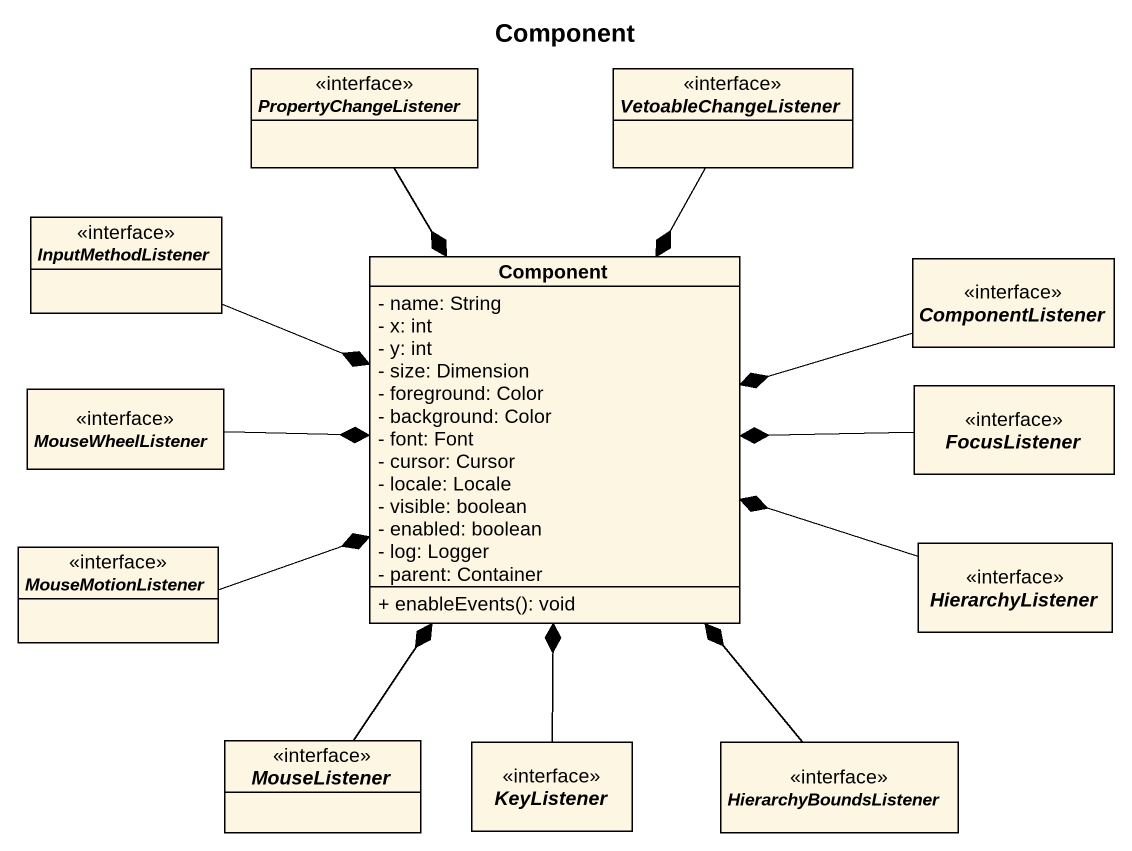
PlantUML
@startuml
title Component
hide circle
hide empty members
skinparam classAttributeIconSize 0
interface PropertyChangeListener <<interface>>
interface VetoableChangeListener <<interface>>
interface InputMethodListener <<interface>>
class "Component" as Component_ {
  - name: String
  - x: int
  - y: int
  - size: Dimension
  - foreground: Color
  - background: Color
  - font: Font
  - cursor: Cursor
  - locale: Locale
  - visible: boolean
  - enabled: boolean
  - log: Logger
  - parent: Container
  + enableEvents(): void
}
interface ComponentListener <<interface>>
interface MouseWheelListener <<interface>>
interface FocusListener <<interface>>
interface MouseMotionListener <<interface>>
interface HierarchyListener <<interface>>
interface MouseListener <<interface>>
interface KeyListener <<interface>>
interface HierarchyBoundsListener <<interface>>
PropertyChangeListener --* Component_
VetoableChangeListener --* Component_
InputMethodListener -right-* Component_
ComponentListener -left-* Component_
MouseWheelListener -right-* Component_
FocusListener -left-* Component_
MouseMotionListener -right-* Component_
HierarchyListener -left-* Component_
MouseListener -up-* Component_
KeyListener -up-* Component_
HierarchyBoundsListener -up-* Component_
@enduml
